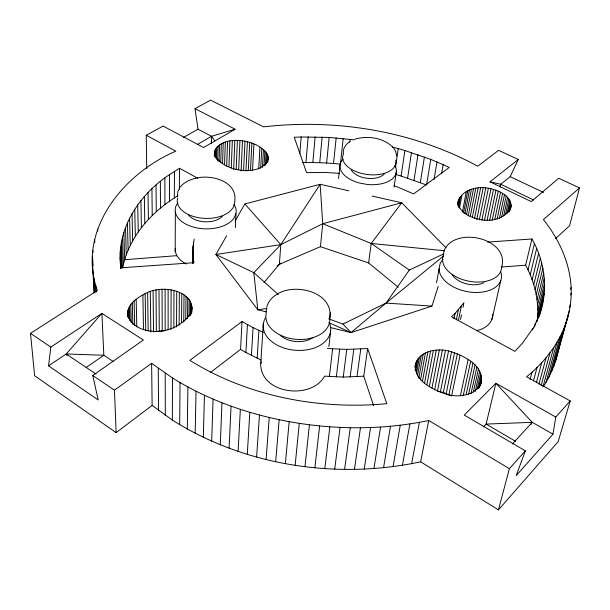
<?xml version="1.0" encoding="UTF-8"?>
<svg xmlns="http://www.w3.org/2000/svg" width="610" height="610" viewBox="0 0 610 610"><rect width="100%" height="100%" fill="white"/><g stroke="black" fill="none" stroke-linecap="round" stroke-linejoin="round"><path stroke-width="0.91" d="M122.679 268.003C127.909 240.294 146.926 217.091 169.549 201.193L169.565 174.574L179.5 168.276L197.823 178.28M171.029 329.324L171.097 289.88C161.513 288.286 151.15 289.628 142.877 294.943C134.726 299.228 125.492 306.769 127.902 317.223M214.781 140.872L211.563 136.289L198.014 129.221L195.009 108.656L210.602 100.139L263.543 126.85C336.636 118.5 412.84 131.058 477.79 166.187L498.538 150.334L518.271 159.484L489.998 181.826L531.226 201.582L558.737 178.265L579.5 187.903L543.418 219.608C561.177 241.728 573.072 269.856 570.983 298.61C568.985 329.774 550.464 357.643 526.59 376.789L570.228 400.961L558.165 441.617L498.454 509.861L420.656 461.839C336.789 479.651 245.235 466.04 172.355 420.092L172.477 377.971L151.615 363.293L114.466 390.194L116.152 432.635L152.134 405.398L151.615 363.293M173.842 328.058L173.98 290.505L171.097 289.88M169.549 201.193L174.346 197.922L174.445 171.357M186.157 264.031L180.72 260.424L176.984 256.093L175.184 251.358L175.36 211.983M176.549 326.998L176.748 291.321L173.98 290.505M179.355 189.108L179.5 168.276M179.126 325.191L179.363 292.335L176.748 291.321M539.354 316.087C548.344 290.787 545.37 262.125 531.912 238.983L487.558 242.094M179.691 424.682L180.041 382.562L172.477 377.971M181.544 322.629L181.803 293.517L179.363 292.335M116.152 432.635L34.617 375.722L30.5 333.35L97.31 290.528C76.25 230.702 123.136 173.652 175.817 151.173L146.263 135.26L146.72 168.505M183.747 322.103L184.029 294.874L181.803 293.517M185.745 319.861L186.027 296.376L184.029 294.874M187.491 318.687L187.766 298.015L186.027 296.376M187.308 429.097L187.895 386.976L180.041 382.562M188.986 316.681L189.222 299.769L187.766 298.015M544.212 293.471L537.341 320.189C539.324 301.195 534.612 281.927 525.622 265.205L531.912 238.983M190.19 314.783L190.389 301.622L189.222 299.769M190.549 315.439L191.975 307.547L190.389 301.622M191.082 313.891L191.243 303.551M191.67 312.114L191.769 305.534M191.799 312.396L191.845 309.567M191.944 309.43L191.975 307.547M192.6 263.543L193.042 246.265L194.216 239.097M192.768 263.238L193.042 246.265M193.187 263.276L192.813 250.321M193.5 246.028L193.561 242.262M195.185 433.329L196.031 391.216L187.895 386.976M120.383 263.856C117.036 227.385 140.109 193.896 169.565 174.574M480.566 384.91C486.277 365.901 463.31 355.127 448.548 350.941C436.013 347.845 416.912 351.497 415.052 366.77M203.321 437.362L204.434 395.265L196.031 391.216M211.35 143.655L211.563 136.289L235.14 129.221L195.009 108.656M214.301 154.482C216.771 131.142 267.92 139.431 268.278 159.759M214.407 156.846L214.567 151.15M214.865 156.389L215.063 149.747M215.543 157.876L215.826 148.39M216.474 159.423L216.847 147.109M217.656 161.048L218.121 145.904M219.081 161.818L219.623 144.791M211.693 441.198L213.073 399.108L204.434 395.265M220.721 162.687L221.338 143.785M222.543 163.671L223.245 142.892M224.533 164.784L225.326 142.13M226.661 166.034L227.553 141.505M228.933 166.477L229.901 141.017M220.294 444.82L221.956 402.745L213.073 399.108M231.266 168.009L232.341 140.681M233.653 169.694L234.85 140.491M236.154 169.649L237.397 140.452M235.368 227.553L235.978 213.584A30.508 18.094 1.7 0 0 233.821 204.312M238.662 169.755L239.951 140.575M241.11 170.96L242.49 140.841M229.101 448.22L231.053 406.161L221.956 402.745M243.596 170.426L244.976 141.253M245.967 170.983L247.393 141.81M175.184 251.358L175.329 248.583M248.285 170.739L249.703 142.504M210.481 372.443L240.592 349.377L242.017 321.539L253.066 327.631L263.238 332.328M250.481 170.632L251.892 143.335M252.525 170.64L253.92 144.28M238.106 451.392L240.348 409.356L231.053 406.161M261.171 360.083L245.899 352.504L247.431 324.657M258.693 169.046L259.929 147.368M260.645 168.23L261.797 148.436M262.407 167.514L263.459 149.595M251.419 355.477L253.066 327.631M177.396 196.786L177.807 191.662L179.836 187.697M264.008 165.943L264.915 150.845M247.279 454.328L249.825 412.314L240.348 409.356M265.327 165.379L266.128 152.165M266.456 163.93L267.096 153.545M267.332 162.527L267.805 154.963M267.881 162.085L268.24 156.412M257.153 358.291L258.914 330.445M263.36 323.681L260.683 364.109C260.798 394.19 311.55 400.183 324.589 376.149L343.255 377.094L363.743 376.195L373.625 405.68M266.463 308.294L266.067 314.18A32.033 21.228 5 0 0 296.834 339.381A32.033 21.228 5 0 0 329.736 318.603C334.181 292.785 297.161 283.017 278.595 293.273M256.619 457.02L259.463 415.029L249.825 412.314M264.084 282.438L279.357 264.321L280.821 244.625L320.136 184.304L348.874 190.808M266.09 459.46L269.246 417.499L259.463 415.029M299.838 153.499L301.188 136.991L329.164 137.433L354.524 139.865M275.69 461.64L279.159 419.711L269.246 417.499M268.392 157.868C262.933 179.188 217.983 171.265 214.354 152.584M302.514 162.611L305.945 162.542L308.157 136.884M415.379 364.91C414.548 382.135 434.442 390.362 448.175 394.792C459.97 397.491 476.768 395.219 481.199 382.119M510.616 208.597C513.376 196.306 498.172 189.878 488.389 188.238C476.875 185.775 460.161 190.213 457.759 203.313M285.381 463.562L289.171 421.662L279.159 419.711M305.945 162.542L312.831 162.557L315.149 136.915M312.831 162.557L319.724 162.718L322.149 137.105M295.164 465.216L299.274 423.355L289.171 421.662M319.724 162.718L326.617 163.03L329.164 137.433M277.047 265.983L279.357 264.321L320.418 246.676L322.728 223.725L320.136 184.304L244.862 203.953L235.056 221.079M326.617 163.03L333.517 163.488L336.171 137.906M305 466.604L309.43 424.774L299.274 423.355M338.565 178.524L339.991 165.295M343.178 138.531L340.41 164.098L333.517 163.488M500.421 187.064L500.726 184.25L510.173 176.671L518.271 159.484M329.812 318.031L330.391 312.747M349.85 142.13L350.171 139.293M314.89 467.717L319.64 425.917C355.996 429.463 392.932 428.014 428.716 420.503L509.38 468.648L498.454 509.861M328.866 346.594L330.673 330.696M343.247 152.942C342.995 148.192 345.992 143.96 349.911 141.573M329.385 376.561L332.625 348.806L346.77 349.37L367.655 348.546L386.824 403.698C318.954 409.95 248.079 396.584 189.824 360.358L242.017 321.539M48.571 365.847L50.813 347.098L101.885 313.38L143.373 340.014L92.773 375.508L98.195 399.977L48.571 365.847L66.238 353.968L101.885 313.38L103.83 355.256L113.307 361.539M324.794 468.556L329.865 426.794M336.331 376.942L339.709 349.202M343.255 377.094L346.77 349.37M334.699 469.12L340.09 427.396M350.148 377.018L353.8 349.316M398.315 287.279L368.608 262.94L371.215 243.459L401.731 202.772L446.04 247.858M477.043 330.498C484.881 328.973 493.04 322.926 492.712 314.203M356.98 376.721L360.762 349.042M344.589 469.403L350.292 427.717M363.743 376.195L367.655 348.546M395.486 167.773L398.223 148.634L392.337 147.094M394.075 187.232L396.378 171.227M354.433 469.41L360.457 427.762M404.887 150.525L430.759 159.431L426.558 184.998L401.121 176.054L404.887 150.525L398.223 148.634M458.278 200.545C457.203 212.265 471.248 217.892 480.764 219.638C491.973 221.987 506.483 218.25 511.02 206.76M407.602 178.089L411.475 152.546M364.223 469.136L370.56 427.534M414.007 180.255L417.987 154.711M373.938 468.594L380.571 427.03M420.328 182.565L424.423 157.006M558.813 347.608L558.501 349.469L560.514 342.233M555.771 417.049L495.861 383.263L464.256 415.09L525.37 450.859L516.22 475.609L552.965 434.167L555.771 417.049L570.228 400.961M383.553 467.771L390.484 426.253M434.076 179.348L437.004 161.986L430.759 159.431M441.564 173.82L443.142 164.677L437.004 161.986M393.046 466.68L400.274 425.208M415.082 367.472L415.906 362.813M415.105 370.125L416.76 360.815M415.768 371.032L417.934 358.932M416.401 373.93L419.405 357.178M417.469 376.042L421.159 355.584M402.409 465.331L409.92 423.897M418.788 378.33L423.18 354.166M436.524 282.765L440.039 263.878A31.606 19.375 11.4 0 1 443.051 259.532M420.503 379.877L425.437 352.938M444.141 250.603L443.104 256.261A29.89 18.148 11.3 0 0 468.907 281.21A29.89 18.148 11.3 0 0 501.611 267.5C510.212 238.579 456.028 225.86 444.461 249.719M422.41 381.624L427.907 351.909M457.752 204.625L458.789 199.096M424.491 383.576L430.561 351.093M457.767 205.456L458.11 203.61M458.194 205.09L459.566 197.731M458.545 207.492L460.619 196.458M459.498 208.155L461.915 195.291M411.613 463.714L419.405 422.326M426.893 384.818L433.359 350.491M462.418 212.059L466.261 191.891M429.394 386.29L436.287 350.125M463.577 212.844L467.779 190.854M464.942 213.752L469.517 189.954M431.979 387.99L439.307 349.98M466.497 214.804L471.454 189.184M468.213 216.001L473.558 188.566M434.61 389.927L442.38 350.071M420.656 461.839L428.716 420.503M470.257 216.443L475.815 188.109M445.468 350.399L437.431 391.162L443.363 392.466L450.927 395.654M472.414 217.038L478.187 187.804M453.992 318.832L455.075 313.403L463.951 302.705M474.481 218.715L480.665 187.666M440.42 391.704L448.548 350.941M456.333 319.876L458.331 309.933M476.791 219.646L483.212 187.697M443.363 392.466L451.583 351.711M458.461 320.364L461.29 306.365M479.323 219.829L485.796 187.888M460.535 319.487L461.48 314.821M462.998 307.364L463.76 303.635M446.223 393.442L454.534 352.694M481.87 220.179L488.389 188.238M484.393 220.69L490.966 188.749M448.968 394.624L457.37 353.876M487.054 220.439L493.498 189.413M451.575 396.004L460.062 355.249M489.655 220.34L495.953 190.221M492.148 220.378L498.309 191.166M494.718 219.631L500.536 192.242M497.135 218.998L502.602 193.423M460.367 395.89L468.122 359.77M499.376 218.464L504.493 194.712M501.633 217.107L506.186 196.085M463.226 395.6L470.661 361.326M503.669 215.818L507.657 197.533M466.101 394.548L472.994 363.049M505.484 214.59L508.885 199.035M507.047 213.393L509.861 200.576M508.351 212.211L510.57 202.131M468.549 394.556L475.091 364.902M509.388 211.029L511.005 203.694M509.495 211.456L509.899 209.611M510.143 209.832L511.157 205.242M470.966 393.763L476.936 366.885M473.322 392.138L478.499 368.958M475.182 391.513L479.773 371.109M558.295 350.399C555.718 363.102 550.639 375.257 543.678 386.176M492.026 319.304L500.802 280.394M477.165 389.088L480.726 373.312M478.408 388.532L481.351 375.546M478.98 387.983L479.391 386.16M479.529 387.053L481.641 377.773M480.047 386.008L480.459 384.193M480.535 384.62L481.595 379.977M528.039 269.994L534.398 243.725M530.204 274.843L536.632 248.529M532.111 279.746L538.607 253.394M533.75 284.695L540.315 258.297M535.122 289.689L541.741 263.245M536.221 294.721L542.892 268.232M537.029 299.784L543.746 273.25M537.555 304.87L544.318 278.282M532.4 330.101L537.73 318.542L541.291 308.599M537.784 309.971L544.585 283.337M534.535 327.051L535.458 323.452M537.715 315.08L544.555 288.4M536.808 322.133L537.73 318.542M538.561 317.909L543.556 298.526M579.5 187.903L569.565 225.791L555.611 238.518M530.09 379.397L531.989 372.184M533.453 380.96L537.044 367.449M536.327 382.828L541.749 362.592M538.912 384.262L546.11 357.628M541.131 385.573L550.121 352.565M542.999 386.778L553.773 347.41M570.602 289.399L571.105 287.562M546.011 382.394L557.075 342.179M570.708 294.882L571.204 293.082M548.939 377.026L560.026 336.88M551.524 371.604L562.626 331.52M569.427 307.753L570.434 304.146M553.773 366.122L564.875 326.106M561.017 340.426L569.298 310.566M555.679 360.601L568.329 315.172M330.719 327.631L351.017 332.602L431.949 306.083L438.224 286.296M260.935 363.377L261.454 361.913M266.692 307.356C268.034 301.226 272.7 296.59 278.03 293.631M235.978 213.584L233.973 218.128A30.508 18.094 1.7 0 1 193.705 227.172A30.508 18.094 1.7 0 1 177.899 202.779M499.43 186.751L500.726 184.25L533.697 200.019M226.645 235.75L215.902 254.5L257.816 309.788L266.12 311.824M190.579 313.548C182.215 325.862 166.439 332.991 151.615 331.253C141.268 330.315 127.864 324.329 127.742 312.32M532.865 328.302L523.083 342.416L514.932 351.383L451.522 316.773L455.075 313.403M530.753 424.644L532.248 422.326L495.861 383.263L486.117 424.095L483.486 426.832M328.737 322.53L351.017 332.602L386.038 303.101L409.31 270.085L443.378 254.027M509.38 468.648L525.37 450.859M512.331 444.019L532.248 422.326L552.965 434.167M180.247 186.942C184.006 182.39 189.474 179.843 195.078 178.402M328.683 318.908L343.018 324.04L386.038 303.101L443.455 256.048M279.357 264.321L280.913 263.238M86.048 367.563L103.83 355.256L66.238 353.968L67.054 355.683M174.346 197.922L177.899 195.68M235.14 129.221L203.626 147.528L163.091 126.072L146.263 135.26M197.731 144.25L211.563 136.289M183.305 137.509L198.014 129.221M372.062 196.054L401.731 202.772L322.728 223.725L280.821 244.625L215.902 254.5L253.829 272.647L278.282 294.485M355.096 139.103C367.937 135.504 383.354 137.662 393.061 147.345M154.948 331.611L165.188 330.597L165.089 289.254M195.459 178.326C211.159 173.964 238.502 181.399 234.629 202.123A28.7 16.851 1.8 0 1 203.648 218.311A28.7 16.851 1.8 0 1 177.624 198.273M267.058 308.446L257.816 309.788L253.829 272.647L280.821 244.625L244.862 203.953M176.816 255.659L124.669 259.73L123.868 232.311M501.13 267.05L525.622 265.205M532.248 422.326L486.117 424.095L515.549 441.274M301.188 136.991L294.249 137.25L306.548 172.653L324.101 172.401L339.251 173.324M386.038 303.101L431.949 306.083M327.311 348.34L332.625 348.806M322.728 223.725L371.215 243.459L444.637 250.756M309.43 424.774L319.64 425.917M489.998 181.826L500.726 184.25M395.394 174.391L401.121 176.054M320.418 246.676L368.608 262.94M393.9 185.448L413.641 193.911L449.173 167.483L443.142 164.677M510.173 176.671L543.533 192.447M240.592 349.377L245.899 352.504M152.134 405.398L172.355 420.092M66.238 353.968L96.06 374.105M30.5 333.35L50.813 347.098M92.773 375.508L114.466 390.194M371.215 243.459L409.31 270.085M343.018 324.04L351.017 332.602M393.541 147.948L395.76 151.554L396.691 156.107M193.271 258.541L193.957 262.689L120.887 267.813L120.178 257.397M92.941 250.657L93.04 252.525M94.344 278.953L95.007 292.167M92.552 256.208L93.033 265.586M93.368 272.144L94.344 292.053M92.499 261.827L94.062 292.892M94.687 239.745L94.817 242.544M95.648 284.733L96.029 292.289M97.661 229.154L97.745 231.053M120.3 252.25L120.803 267.912M120.46 265.358L120.551 268.125M120.475 266.623L120.536 268.469M122.526 237.191L123.357 264.664M121.481 242.147L122.282 267.775M120.734 247.164L121.405 268.087M127.406 222.795L128.138 250.108M129.526 306.289L129.907 320.494M128.603 308.248L128.893 318.679M128.001 310.269L128.191 316.91M125.492 227.507L126.27 254.873M129.587 218.166L130.281 245.426M130.761 304.398L131.234 322.385M132.042 213.645L132.683 240.843M134.108 300.943L134.696 325.526M132.301 302.613L132.843 324.375M134.749 209.215L135.344 236.36M136.182 299.411L136.792 326.815M137.715 204.899L138.256 231.983M142.877 294.943L143.495 329.842M140.925 200.682L141.406 227.713M144.364 196.588L144.783 223.557M145.157 293.578L145.744 330.338M147.635 292.381L148.192 331.001M150.289 291.359L150.8 331.84M148.039 192.607L148.398 219.516M153.095 290.528L153.529 331.931M151.936 188.749L152.225 215.597M156.007 289.902L156.358 331.283M158.249 368.326L158.57 410.446M156.046 185.013L156.259 211.807M160.354 181.399L160.499 208.14M158.996 289.475L159.271 330.841M162.039 289.262L162.222 330.612M164.868 177.922L164.929 204.602M165.203 373.221L165.31 415.341M168.116 289.468L168.131 329.85M395.737 160.186A26.809 14.876 7 0 1 367.029 174.46A26.809 14.876 7 0 1 343.712 153.308M222.375 216.367A19.017 11.277 1.7 0 1 204.853 221.804A19.017 11.277 1.7 0 1 188.345 214.728M313.029 337.437A21.213 14.19 5 0 1 280.142 335.18M500.711 271.877A31.606 19.375 11.4 0 1 473.932 292.426A31.606 19.375 11.4 0 1 439.055 268.827M329.484 323.117A33.855 22.646 5 0 1 295.377 350.277A33.855 22.646 5 0 1 265.411 318.039M394.868 165.638A28.365 15.898 7 0 1 367.128 184.441L359.74 183.099A28.365 15.898 7 0 1 343.049 159.157M384.658 173.4A17.774 9.966 7 0 1 367.716 178.349A17.774 9.966 7 0 1 351.39 170.099M484.004 282.697A19.802 12.139 11.4 0 1 452.109 274.569"/></g></svg>
